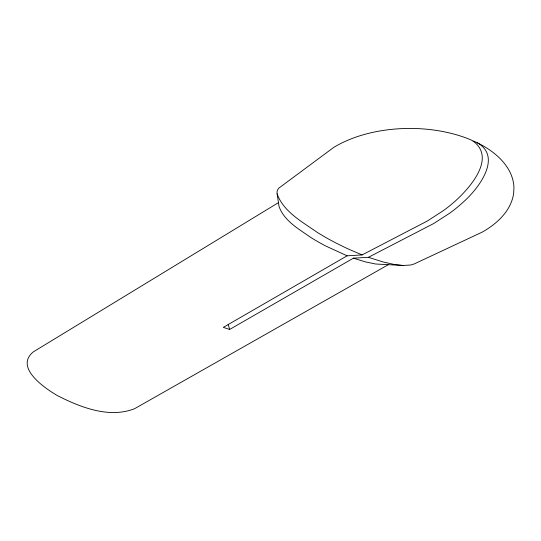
<?xml version="1.0" encoding="UTF-8"?>
<svg xmlns="http://www.w3.org/2000/svg" width="541" height="541" viewBox="0 0 541 541"><rect width="100%" height="100%" fill="white"/><g stroke="black" fill="none" stroke-linecap="round" stroke-linejoin="round"><path stroke-width="0.81" d="M278.453 202.632L33.339 351.866C14.08 367.576 45.072 388.445 57.704 395.775C80.69 407.373 109.113 418.653 134.54 408.726L388.059 264.847M347.126 255.812L223.318 327.373L229.661 329.455L353.415 258.172L368.428 257.313L383.156 261.986L394.058 264.434L403.14 265.469L410.842 265.002L414.196 263.947L482.078 232.184A105.143 60.7 0 0 0 513.68 193.002L513.936 187.619A104.616 60.403 0 0 0 503.61 162.462L502.562 161.238A104.102 60.105 0 0 0 477.169 142.696A24.785 14.309 0 0 0 473.105 141.079A24.764 14.296 0 0 0 469.385 139.233A103.967 60.024 0 0 0 423.589 128.961A104.163 60.139 0 0 0 410.227 128.433A104.724 60.464 0 0 0 333.493 147.578L278.52 188.369L277.249 190.615L276.992 192.894L279.061 206.527C284.194 221.059 299.132 229.208 311.082 237.634A231.075 133.411 0 0 0 325.79 246.04L347.126 255.812L362.098 254.926L427.417 220.971L443.694 210.402A216.434 124.957 0 0 0 454.934 201.367C469.372 188.451 496.53 158.263 473.105 141.079M368.428 257.313L433.726 223.507L449.612 213.249A213.776 123.422 0 0 0 463.975 201.455C478.305 188.674 502.765 157.018 477.169 142.696M403.14 265.469L375.542 264.001L365.182 261.83L353.415 258.172M362.098 254.926L347.106 248.488L335.576 242.801A291.863 168.508 0 0 1 317.168 232.332C302.304 221.878 283.64 211.889 277.093 193.901M228.228 324.539L229.661 329.455"/></g></svg>
